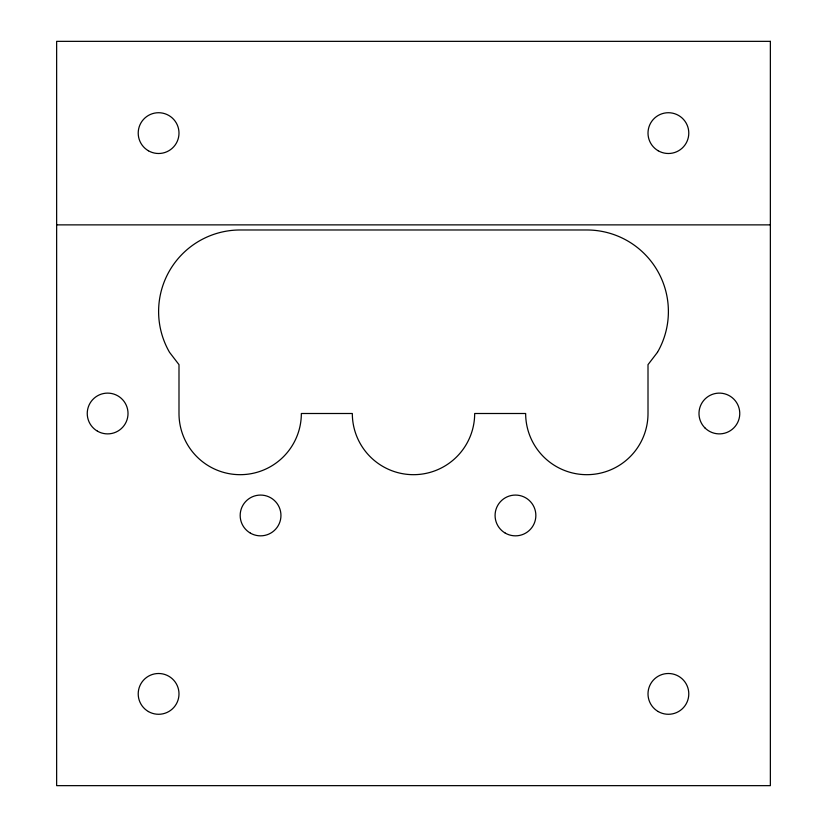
<?xml version="1.0" encoding="UTF-8"?>
<svg xmlns="http://www.w3.org/2000/svg" width="827" height="827" viewBox="0 0 827 827"><rect width="100%" height="100%" fill="white"/><g stroke="black" fill="none" stroke-linecap="round" stroke-linejoin="round"><path stroke-width="1.24" d="M56.639 224.872L770.361 224.872M657.465 352.323L648.006 364.655L648.006 413.5A61.177 61.177 0 0 1 586.829 474.677A61.177 61.177 0 0 1 525.652 413.5L474.677 413.5A61.177 61.177 0 0 1 413.5 474.677A61.177 61.177 0 0 1 352.323 413.5L301.348 413.5A61.177 61.177 0 0 1 240.171 474.677A61.177 61.177 0 0 1 178.994 413.5L178.994 364.655L169.535 352.323A81.563 81.563 0 0 1 240.171 229.978L586.829 229.978A81.563 81.563 0 0 1 657.465 352.323M770.361 41.35L56.639 41.35L56.639 785.65L770.361 785.65L770.361 41.35M148.405 150.772A20.396 20.396 0 0 0 178.994 133.116A20.396 20.396 0 0 0 148.405 115.449A20.396 20.396 0 0 0 148.405 150.772M658.199 150.772A20.396 20.396 0 0 0 688.788 133.116A20.396 20.396 0 0 0 658.199 115.449A20.396 20.396 0 0 0 658.199 150.772M704.955 427.921A20.396 20.396 0 0 0 739.069 418.782A20.396 20.396 0 0 0 714.094 393.807A20.396 20.396 0 0 0 704.955 427.921M658.199 711.551A20.396 20.396 0 0 0 688.788 693.884A20.396 20.396 0 0 0 658.199 676.228A20.396 20.396 0 0 0 658.199 711.551M505.266 533.115A20.396 20.396 0 0 0 535.855 515.459A20.396 20.396 0 0 0 505.266 497.802A20.396 20.396 0 0 0 505.266 533.115M250.364 533.115A20.396 20.396 0 0 0 280.953 515.459A20.396 20.396 0 0 0 250.364 497.802A20.396 20.396 0 0 0 250.364 533.115M97.431 431.156A20.396 20.396 0 0 0 128.02 413.5A20.396 20.396 0 0 0 97.431 395.844A20.396 20.396 0 0 0 97.431 431.156M148.405 711.551A20.396 20.396 0 0 0 178.994 693.884A20.396 20.396 0 0 0 148.405 676.228A20.396 20.396 0 0 0 148.405 711.551"/></g></svg>
